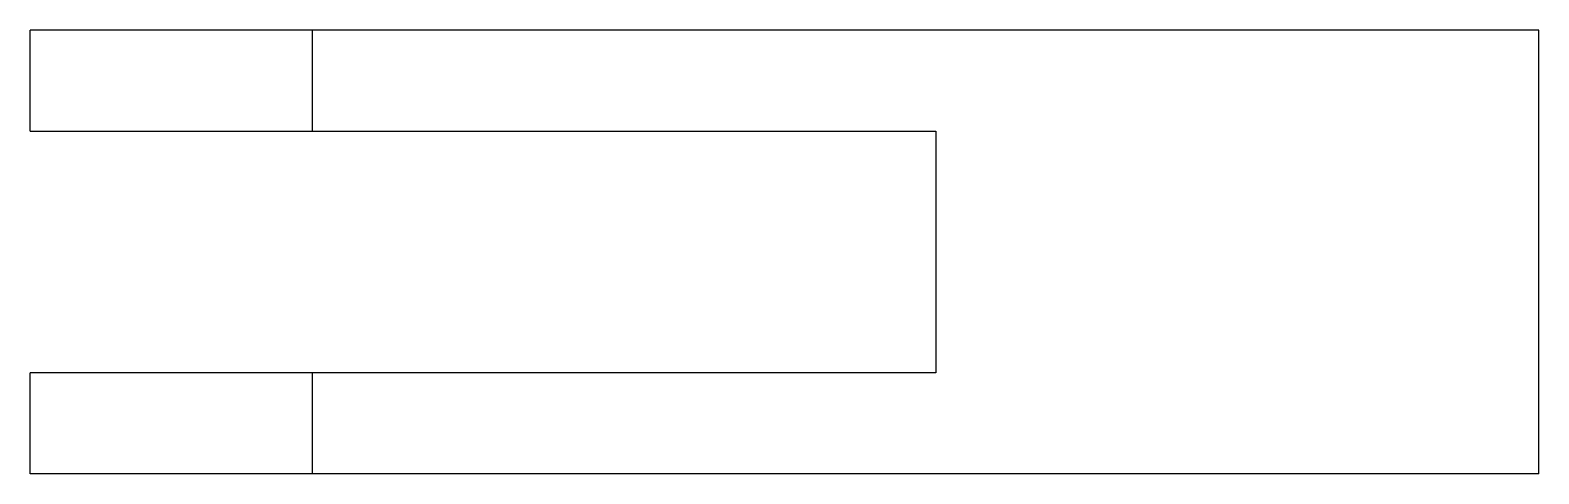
# Model space of a CAD drawing. Header units: metres. Extents: x -24.9 to 49.9, y -22 to 0.
import ezdxf

# ---------------------------------------------------------------- set-up
doc = ezdxf.new("R2010")
doc.units = ezdxf.units.M

msp = doc.modelspace()

# ---------------------------------------------------------------- linework, layer by layer
for points in [[(-24.9, -5), (-24.9, -4.9), (-24.9, -4.8), (-24.9, -4.7), (-24.9, -4.6), (-24.9, -4.5), (-24.9, -4.4), (-24.9, -4.3), (-24.9, -4.2), (-24.9, -4.1), (-24.9, -4), (-24.9, -3.9), (-24.9, -3.8), (-24.9, -3.7), (-24.9, -3.6), (-24.9, -3.5), (-24.9, -3.4), (-24.9, -3.3), (-24.9, -3.2), (-24.9, -3.1), (-24.9, -3), (-24.9, -2.9), (-24.9, -2.8), (-24.9, -2.7), (-24.9, -2.6), (-24.9, -2.5), (-24.9, -2.4), (-24.9, -2.3), (-24.9, -2.2), (-24.9, -2.1), (-24.9, -2), (-24.9, -1.9), (-24.9, -1.8), (-24.9, -1.7), (-24.9, -1.6), (-24.9, -1.5), (-24.9, -1.4), (-24.9, -1.3), (-24.9, -1.2), (-24.9, -1.1), (-24.9, -1), (-24.9, -0.9), (-24.9, -0.8), (-24.9, -0.7), (-24.9, -0.6), (-24.9, -0.5), (-24.9, -0.4), (-24.9, -0.3), (-24.9, -0.2), (-24.9, -0.1), (-24.9, 0)], [(-10.9, 0), (-10.949, 0), (-10.998, 0), (-11.047, 0), (-11.138, 0), (-11.283, 0), (-11.428, 0), (-11.573, 0), (-11.793, 0), (-12.027, 0), (-12.26, 0), (-12.516, 0), (-12.826, 0), (-13.137, 0), (-13.447, 0), (-13.801, 0), (-14.173, 0), (-14.544, 0), (-14.922, 0), (-15.336, 0), (-15.751, 0), (-16.165, 0), (-16.592, 0), (-17.028, 0), (-17.464, 0), (-17.9, 0), (-18.336, 0), (-18.772, 0), (-19.208, 0), (-19.635, 0), (-20.049, 0), (-20.464, 0), (-20.878, 0), (-21.256, 0), (-21.627, 0), (-21.999, 0), (-22.353, 0), (-22.663, 0), (-22.974, 0), (-23.284, 0), (-23.54, 0), (-23.773, 0), (-24.007, 0), (-24.227, 0), (-24.372, 0), (-24.517, 0), (-24.662, 0), (-24.753, 0), (-24.802, 0), (-24.851, 0), (-24.9, 0)], [(-10.9, -5), (-10.9, -4.9), (-10.9, -4.8), (-10.9, -4.7), (-10.9, -4.6), (-10.9, -4.5), (-10.9, -4.4), (-10.9, -4.3), (-10.9, -4.2), (-10.9, -4.1), (-10.9, -4), (-10.9, -3.9), (-10.9, -3.8), (-10.9, -3.7), (-10.9, -3.6), (-10.9, -3.5), (-10.9, -3.4), (-10.9, -3.3), (-10.9, -3.2), (-10.9, -3.1), (-10.9, -3), (-10.9, -2.9), (-10.9, -2.8), (-10.9, -2.7), (-10.9, -2.6), (-10.9, -2.5), (-10.9, -2.4), (-10.9, -2.3), (-10.9, -2.2), (-10.9, -2.1), (-10.9, -2), (-10.9, -1.9), (-10.9, -1.8), (-10.9, -1.7), (-10.9, -1.6), (-10.9, -1.5), (-10.9, -1.4), (-10.9, -1.3), (-10.9, -1.2), (-10.9, -1.1), (-10.9, -1), (-10.9, -0.9), (-10.9, -0.8), (-10.9, -0.7), (-10.9, -0.6), (-10.9, -0.5), (-10.9, -0.4), (-10.9, -0.3), (-10.9, -0.2), (-10.9, -0.1), (-10.9, 0)], [(49.9, 0), (48.684, 0), (47.468, 0), (46.252, 0), (45.036, 0), (43.82, 0), (42.604, 0), (41.388, 0), (40.172, 0), (38.956, 0), (37.74, 0), (36.524, 0), (35.308, 0), (34.092, 0), (32.876, 0), (31.66, 0), (30.444, 0), (29.228, 0), (28.012, 0), (26.796, 0), (25.58, 0), (24.364, 0), (23.148, 0), (21.932, 0), (20.716, 0), (19.5, 0), (18.284, 0), (17.068, 0), (15.852, 0), (14.636, 0), (13.42, 0), (12.204, 0), (10.988, 0), (9.772, 0), (8.556, 0), (7.34, 0), (6.124, 0), (4.908, 0), (3.692, 0), (2.476, 0), (1.26, 0), (0.044, 0), (-1.172, 0), (-2.388, 0), (-3.604, 0), (-4.82, 0), (-6.036, 0), (-7.252, 0), (-8.468, 0), (-9.684, 0), (-10.9, 0)], [(49.9, -22), (49.9, -21.56), (49.9, -21.12), (49.9, -20.68), (49.9, -20.24), (49.9, -19.8), (49.9, -19.36), (49.9, -18.92), (49.9, -18.48), (49.9, -18.04), (49.9, -17.6), (49.9, -17.16), (49.9, -16.72), (49.9, -16.28), (49.9, -15.84), (49.9, -15.4), (49.9, -14.96), (49.9, -14.52), (49.9, -14.08), (49.9, -13.64), (49.9, -13.2), (49.9, -12.76), (49.9, -12.32), (49.9, -11.88), (49.9, -11.44), (49.9, -11), (49.9, -10.56), (49.9, -10.12), (49.9, -9.68), (49.9, -9.24), (49.9, -8.8), (49.9, -8.36), (49.9, -7.92), (49.9, -7.48), (49.9, -7.04), (49.9, -6.6), (49.9, -6.16), (49.9, -5.72), (49.9, -5.28), (49.9, -4.84), (49.9, -4.4), (49.9, -3.96), (49.9, -3.52), (49.9, -3.08), (49.9, -2.64), (49.9, -2.2), (49.9, -1.76), (49.9, -1.32), (49.9, -0.88), (49.9, -0.44), (49.9, 0)], [(-24.9, -5), (-24.851, -5), (-24.802, -5), (-24.753, -5), (-24.662, -5), (-24.517, -5), (-24.372, -5), (-24.227, -5), (-24.007, -5), (-23.773, -5), (-23.54, -5), (-23.284, -5), (-22.974, -5), (-22.663, -5), (-22.353, -5), (-21.999, -5), (-21.627, -5), (-21.256, -5), (-20.878, -5), (-20.464, -5), (-20.049, -5), (-19.635, -5), (-19.208, -5), (-18.772, -5), (-18.336, -5), (-17.9, -5), (-17.464, -5), (-17.028, -5), (-16.592, -5), (-16.165, -5), (-15.751, -5), (-15.336, -5), (-14.922, -5), (-14.544, -5), (-14.173, -5), (-13.801, -5), (-13.447, -5), (-13.137, -5), (-12.826, -5), (-12.516, -5), (-12.26, -5), (-12.027, -5), (-11.793, -5), (-11.573, -5), (-11.428, -5), (-11.283, -5), (-11.138, -5), (-11.047, -5), (-10.998, -5), (-10.949, -5), (-10.9, -5)], [(-10.9, -5), (-10.282, -5), (-9.664, -5), (-9.046, -5), (-8.428, -5), (-7.81, -5), (-7.192, -5), (-6.574, -5), (-5.956, -5), (-5.338, -5), (-4.72, -5), (-4.102, -5), (-3.484, -5), (-2.866, -5), (-2.248, -5), (-1.63, -5), (-1.012, -5), (-0.394, -5), (0.224, -5), (0.842, -5), (1.46, -5), (2.078, -5), (2.696, -5), (3.314, -5), (3.932, -5), (4.55, -5), (5.168, -5), (5.786, -5), (6.404, -5), (7.022, -5), (7.64, -5), (8.258, -5), (8.876, -5), (9.494, -5), (10.112, -5), (10.73, -5), (11.348, -5), (11.966, -5), (12.584, -5), (13.202, -5), (13.82, -5), (14.438, -5), (15.056, -5), (15.674, -5), (16.292, -5), (16.91, -5), (17.528, -5), (18.146, -5), (18.764, -5), (19.382, -5), (20, -5)], [(20, -5), (20, -5.24), (20, -5.48), (20, -5.72), (20, -5.96), (20, -6.2), (20, -6.44), (20, -6.68), (20, -6.92), (20, -7.16), (20, -7.4), (20, -7.64), (20, -7.88), (20, -8.12), (20, -8.36), (20, -8.6), (20, -8.84), (20, -9.08), (20, -9.32), (20, -9.56), (20, -9.8), (20, -10.04), (20, -10.28), (20, -10.52), (20, -10.76), (20, -11), (20, -11.24), (20, -11.48), (20, -11.72), (20, -11.96), (20, -12.2), (20, -12.44), (20, -12.68), (20, -12.92), (20, -13.16), (20, -13.4), (20, -13.64), (20, -13.88), (20, -14.12), (20, -14.36), (20, -14.6), (20, -14.84), (20, -15.08), (20, -15.32), (20, -15.56), (20, -15.8), (20, -16.04), (20, -16.28), (20, -16.52), (20, -16.76), (20, -17)], [(-10.9, -17), (-10.949, -17), (-10.998, -17), (-11.047, -17), (-11.138, -17), (-11.283, -17), (-11.428, -17), (-11.573, -17), (-11.793, -17), (-12.027, -17), (-12.26, -17), (-12.516, -17), (-12.826, -17), (-13.137, -17), (-13.447, -17), (-13.801, -17), (-14.173, -17), (-14.544, -17), (-14.922, -17), (-15.336, -17), (-15.751, -17), (-16.165, -17), (-16.592, -17), (-17.028, -17), (-17.464, -17), (-17.9, -17), (-18.336, -17), (-18.772, -17), (-19.208, -17), (-19.635, -17), (-20.049, -17), (-20.464, -17), (-20.878, -17), (-21.256, -17), (-21.627, -17), (-21.999, -17), (-22.353, -17), (-22.663, -17), (-22.974, -17), (-23.284, -17), (-23.54, -17), (-23.773, -17), (-24.007, -17), (-24.227, -17), (-24.372, -17), (-24.517, -17), (-24.662, -17), (-24.753, -17), (-24.802, -17), (-24.851, -17), (-24.9, -17)], [(-24.9, -22), (-24.9, -21.9), (-24.9, -21.8), (-24.9, -21.7), (-24.9, -21.6), (-24.9, -21.5), (-24.9, -21.4), (-24.9, -21.3), (-24.9, -21.2), (-24.9, -21.1), (-24.9, -21), (-24.9, -20.9), (-24.9, -20.8), (-24.9, -20.7), (-24.9, -20.6), (-24.9, -20.5), (-24.9, -20.4), (-24.9, -20.3), (-24.9, -20.2), (-24.9, -20.1), (-24.9, -20), (-24.9, -19.9), (-24.9, -19.8), (-24.9, -19.7), (-24.9, -19.6), (-24.9, -19.5), (-24.9, -19.4), (-24.9, -19.3), (-24.9, -19.2), (-24.9, -19.1), (-24.9, -19), (-24.9, -18.9), (-24.9, -18.8), (-24.9, -18.7), (-24.9, -18.6), (-24.9, -18.5), (-24.9, -18.4), (-24.9, -18.3), (-24.9, -18.2), (-24.9, -18.1), (-24.9, -18), (-24.9, -17.9), (-24.9, -17.8), (-24.9, -17.7), (-24.9, -17.6), (-24.9, -17.5), (-24.9, -17.4), (-24.9, -17.3), (-24.9, -17.2), (-24.9, -17.1), (-24.9, -17)], [(20, -17), (19.382, -17), (18.764, -17), (18.146, -17), (17.528, -17), (16.91, -17), (16.292, -17), (15.674, -17), (15.056, -17), (14.438, -17), (13.82, -17), (13.202, -17), (12.584, -17), (11.966, -17), (11.348, -17), (10.73, -17), (10.112, -17), (9.494, -17), (8.876, -17), (8.258, -17), (7.64, -17), (7.022, -17), (6.404, -17), (5.786, -17), (5.168, -17), (4.55, -17), (3.932, -17), (3.314, -17), (2.696, -17), (2.078, -17), (1.46, -17), (0.842, -17), (0.224, -17), (-0.394, -17), (-1.012, -17), (-1.63, -17), (-2.248, -17), (-2.866, -17), (-3.484, -17), (-4.102, -17), (-4.72, -17), (-5.338, -17), (-5.956, -17), (-6.574, -17), (-7.192, -17), (-7.81, -17), (-8.428, -17), (-9.046, -17), (-9.664, -17), (-10.282, -17), (-10.9, -17)], [(-10.9, -22), (-10.9, -21.9), (-10.9, -21.8), (-10.9, -21.7), (-10.9, -21.6), (-10.9, -21.5), (-10.9, -21.4), (-10.9, -21.3), (-10.9, -21.2), (-10.9, -21.1), (-10.9, -21), (-10.9, -20.9), (-10.9, -20.8), (-10.9, -20.7), (-10.9, -20.6), (-10.9, -20.5), (-10.9, -20.4), (-10.9, -20.3), (-10.9, -20.2), (-10.9, -20.1), (-10.9, -20), (-10.9, -19.9), (-10.9, -19.8), (-10.9, -19.7), (-10.9, -19.6), (-10.9, -19.5), (-10.9, -19.4), (-10.9, -19.3), (-10.9, -19.2), (-10.9, -19.1), (-10.9, -19), (-10.9, -18.9), (-10.9, -18.8), (-10.9, -18.7), (-10.9, -18.6), (-10.9, -18.5), (-10.9, -18.4), (-10.9, -18.3), (-10.9, -18.2), (-10.9, -18.1), (-10.9, -18), (-10.9, -17.9), (-10.9, -17.8), (-10.9, -17.7), (-10.9, -17.6), (-10.9, -17.5), (-10.9, -17.4), (-10.9, -17.3), (-10.9, -17.2), (-10.9, -17.1), (-10.9, -17)], [(-10.9, -22), (-10.949, -22), (-10.998, -22), (-11.047, -22), (-11.138, -22), (-11.283, -22), (-11.428, -22), (-11.573, -22), (-11.793, -22), (-12.027, -22), (-12.26, -22), (-12.516, -22), (-12.826, -22), (-13.137, -22), (-13.447, -22), (-13.801, -22), (-14.173, -22), (-14.544, -22), (-14.922, -22), (-15.336, -22), (-15.751, -22), (-16.165, -22), (-16.592, -22), (-17.028, -22), (-17.464, -22), (-17.9, -22), (-18.336, -22), (-18.772, -22), (-19.208, -22), (-19.635, -22), (-20.049, -22), (-20.464, -22), (-20.878, -22), (-21.256, -22), (-21.627, -22), (-21.999, -22), (-22.353, -22), (-22.663, -22), (-22.974, -22), (-23.284, -22), (-23.54, -22), (-23.773, -22), (-24.007, -22), (-24.227, -22), (-24.372, -22), (-24.517, -22), (-24.662, -22), (-24.753, -22), (-24.802, -22), (-24.851, -22), (-24.9, -22)], [(49.9, -22), (48.684, -22), (47.468, -22), (46.252, -22), (45.036, -22), (43.82, -22), (42.604, -22), (41.388, -22), (40.172, -22), (38.956, -22), (37.74, -22), (36.524, -22), (35.308, -22), (34.092, -22), (32.876, -22), (31.66, -22), (30.444, -22), (29.228, -22), (28.012, -22), (26.796, -22), (25.58, -22), (24.364, -22), (23.148, -22), (21.932, -22), (20.716, -22), (19.5, -22), (18.284, -22), (17.068, -22), (15.852, -22), (14.636, -22), (13.42, -22), (12.204, -22), (10.988, -22), (9.772, -22), (8.556, -22), (7.34, -22), (6.124, -22), (4.908, -22), (3.692, -22), (2.476, -22), (1.26, -22), (0.044, -22), (-1.172, -22), (-2.388, -22), (-3.604, -22), (-4.82, -22), (-6.036, -22), (-7.252, -22), (-8.468, -22), (-9.684, -22), (-10.9, -22)]]:
    msp.add_lwpolyline(points)

doc.saveas('drawing.dxf')
